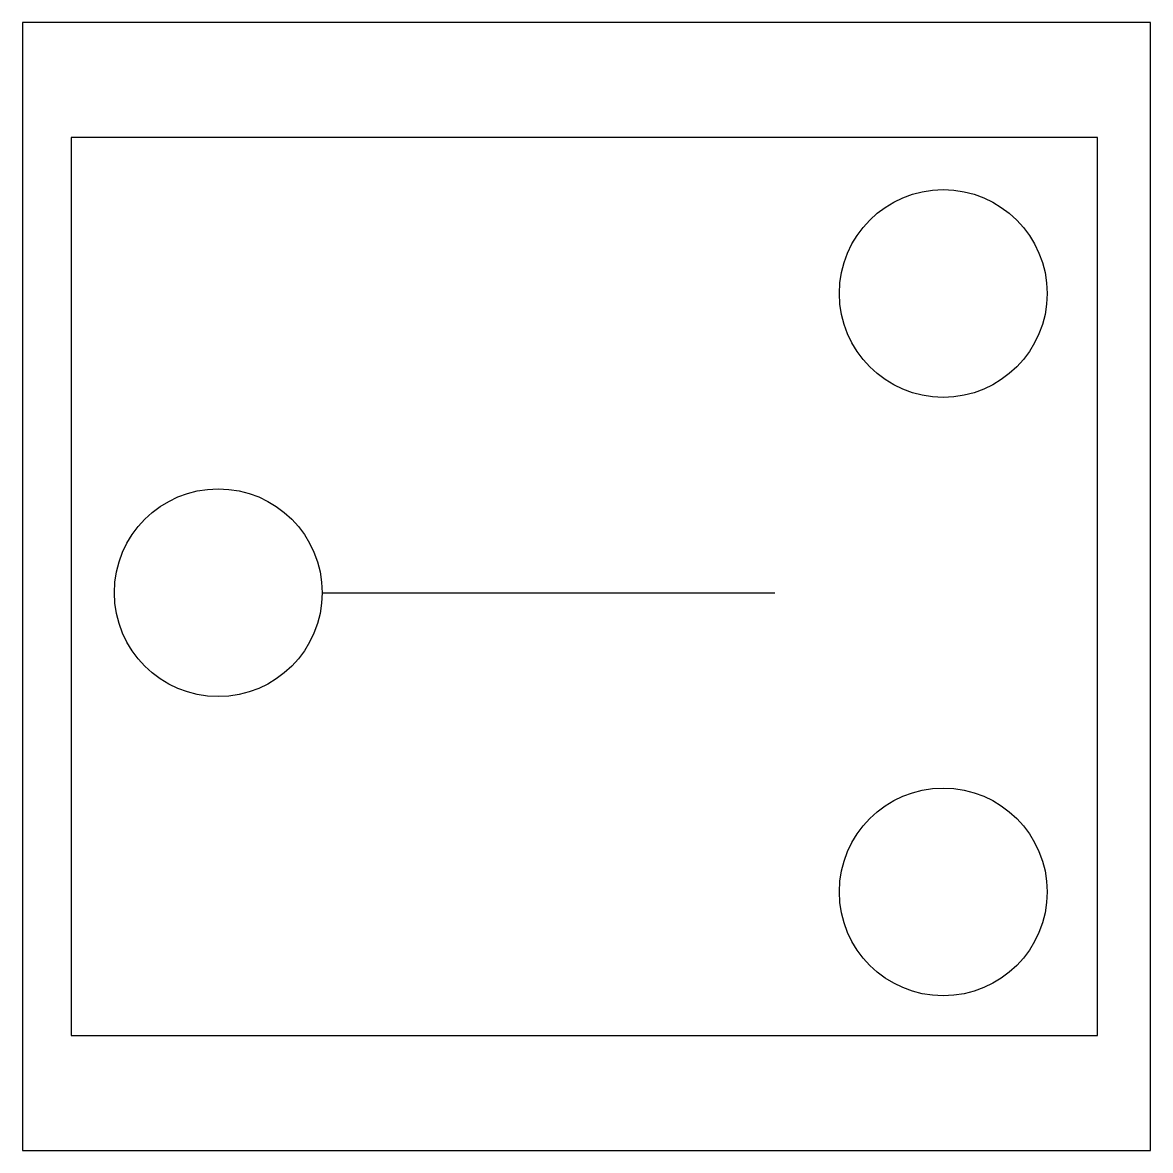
# Model space of a CAD drawing. Header units: millimetres. Extents: x 0 to 1000, y 0 to 1000.
import ezdxf

# ---------------------------------------------------------------- set-up
doc = ezdxf.new("R2010")
doc.units = ezdxf.units.MM
doc.layers.get('0').update_dxf_attribs({"color": 2})
doc.layers.add('1', color=1, linetype='Continuous')
doc.layers.add('3', color=7, linetype='Continuous')

msp = doc.modelspace()

# ---------------------------------------------------------------- linework, layer by layer
at = {"color": 2}
msp.add_lwpolyline([(0, 0), (1000, 0), (1000, 1000), (0, 1000)], close=True, dxfattribs=at)
at = {"layer": '1', "color": 1}
for p, q in [((953.2, 898.2), (43.1, 898.2)), ((43.1, 898.2), (43.1, 101.8)), ((953.2, 101.8), (953.2, 898.2)), ((43.1, 101.8), (953.2, 101.8))]:
    msp.add_line(p, q, dxfattribs=at)
at = {"layer": '3'}
msp.add_line((265.6, 494.5), (667.1, 494.5), dxfattribs=at)
for centre in [(816.3, 759.8), (173.5, 494.5), (816.3, 229.2)]:
    msp.add_circle(centre, 92.1, dxfattribs=at)

doc.saveas('drawing.dxf')
